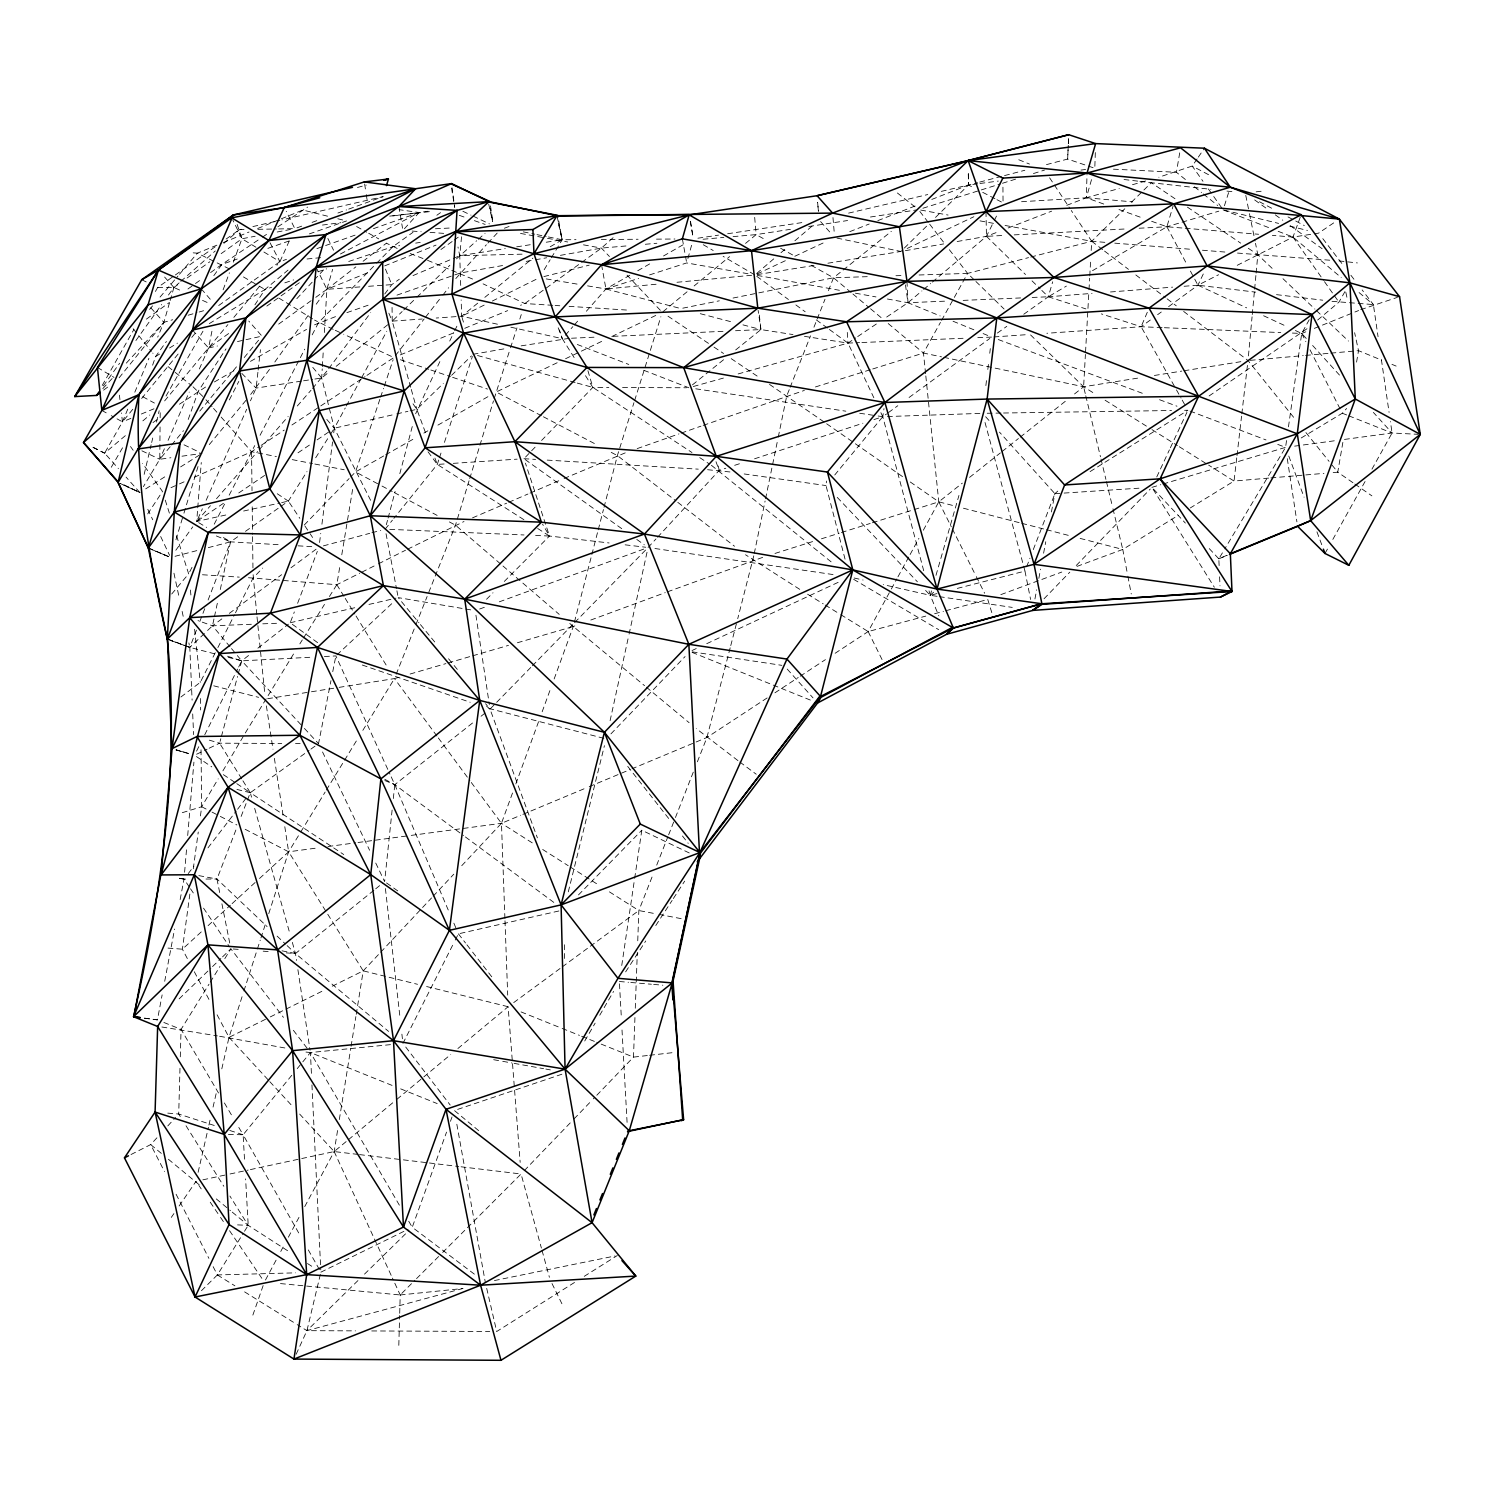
<?xml version="1.0" encoding="UTF-8"?>
<svg xmlns="http://www.w3.org/2000/svg" width="1495" height="1495" viewBox="0 0 1495 1495"><rect width="100%" height="100%" fill="white"/><g stroke="black" fill="none" stroke-linecap="round" stroke-linejoin="round"><path stroke-width="0.75" stroke-dasharray="5 3.75" d="M160.058 426.953L159.778 459.264L143.389 486.679M160.152 417.722L160.208 410.658M179.979 1068.271L178.709 1114.037L181.138 1117.942M180.297 1056.834L181.063 1029.382L209.02 984.177M398.81 1345.35L399.632 1315.581M399.707 1313.283L400.212 1294.969L392.438 1278.094M1066.795 205.32L1086.342 197.77L1087.052 173.028M1095.33 152.565L1094.789 168.262L1067.654 159.068L1042.856 165.571M634.945 1017.553L633.488 1057.114L593.347 1098.844M635.282 1008.247L637.318 952.427M637.748 940.785L638.851 910.548L653.315 873.771M1068.327 143.557L1068.719 134.7M1068.364 143.576L1068.57 139.147M1085.239 393.54L1083.613 386.757L1085.407 354.427M1085.538 352.11L1088.865 292.086M1088.995 289.768L1089.649 278.219M1089.78 275.921L1090.677 259.756M1091.182 250.506L1091.705 241.274L1071.28 210.496M370.629 500.32L334.319 428.205L321.687 377.992L322.229 368.891M322.359 366.63L323.294 350.708M324.359 332.507L326.9 289.301L332.6 269.38M225.764 515.009L196.705 521.456L197.583 510.113M197.751 507.851L201.264 462.516M184.595 872.239L186.539 849.309M187.697 835.537L193.92 762.132M1248.437 355.941L1252.062 316.828M1252.268 314.529L1254.398 291.525M1254.623 289.226L1255.893 275.416M1256.118 273.118L1257.818 254.711L1255.501 243.311M461.544 236.771L459.75 255.701L460.722 285.975M392.12 810.047L384.626 881.601L375.619 862.783M393.334 798.517L394.792 784.669L390.924 776.223M845.049 559.149L826.006 485.576L826.492 481.054M257.906 372.292L256.112 388.102L250.45 400.809M258.149 370.031L260.448 349.699M1236.72 457.881L1234.048 481.054L1190.319 507.926M1237 455.564L1241.56 416.171M1241.822 413.853L1247.465 365.172M985.878 385.598L986.7 378.665M987.821 369.433L988.643 362.5M989.765 353.268L990.307 348.634M319.575 542.498L320.752 533.36M321.93 524.203L332.563 441.922M333.74 432.784L334.319 428.205L345.252 408.004M189.865 894.047L182.39 949.194L187.809 959.435M193.285 868.782L198.256 832.024M200.442 815.934L201.675 806.739L201.021 749.163M1286.541 440.539L1285.569 447.36L1224.779 548.871M1288.466 426.86L1301.715 333.46L1310.442 317.463M621.752 965.471L634.31 880.667M634.665 878.387L641.803 830.248L689.401 853.028M923.723 570.754L882.779 416.694L883.994 408.583M304.737 1206.614L334.17 1151.561L337.851 1128.688M339.328 1119.549L350.727 1048.63M351.082 1046.332L355.866 1016.6M356.24 1014.32L363.229 970.853L379.113 953.885M329.423 596.524L336.824 584.694L340.243 563.989M341.776 554.776L353.212 485.744M1185.404 179.512L1176.415 172.28L1179.817 152.247M1342.865 442.37L1337.763 472.177L1352.938 482.698M1356.563 362.126L1358.525 350.671L1354.62 332.712M144.548 1018.188L157.423 1019.87L162.133 994.904M164.712 981.281L174.579 929.068M180.148 899.56L184.016 879.116L188.407 879.116M1034.932 598.972L1036.67 589.815M1038.838 578.359L1040.576 569.203M1043.603 553.187L1045.771 541.732M1051.415 511.981L1054.891 493.668L1059.768 489.313M310.941 749.088L318.528 743.632L330.974 680.655M332.75 671.666L335.87 655.913L393.166 602.354M199.358 368.966L208.552 347.961L212.234 329.685M753.779 555.841L737.726 618.687M754.246 553.561L765.085 501.031M765.552 498.751L777.792 439.362M778.26 437.082L786.725 395.969L789.285 389.522M213.953 618.986L212.496 625.807L206.011 631.974M214.439 616.725L217.859 600.84M220.288 589.497L230.529 541.844L237.985 536.593M610.091 720.683L628.573 636.384M629.077 634.104L647.073 552.066M198.106 1172.304L208.422 1127.323M208.926 1125.062L210.477 1118.316M213.056 1107.085L216.663 1091.331M221.802 1068.85L229.015 1037.362L243.199 993.185M144.155 474.363L151.126 444.819M151.668 442.539L152.733 437.998M156.489 422.095L159.18 410.733M320.36 1274.413L306.923 1330.662L294.889 1357.049M568.306 891.842L604.428 745.669M574.454 621.976L591.272 556.775M591.852 554.514L597.645 532.033M598.243 529.791L603.457 509.552M604.036 507.31L617.379 455.583L633.955 402.678M730.177 647.821L706.929 737.483L696.726 763.44M730.756 645.597L737.147 620.93M386.327 524.726L387.504 520.297M388.102 518.074L395.128 491.444M399.819 473.672L412.713 424.86M415.647 413.76L440.745 359.678M241.704 778.839L219.615 743.183L220.811 738.736M221.41 736.512L237.555 676.431M238.153 674.208L241.742 660.846L250.711 653.801M687.906 258.56L692.129 243.274M1021.571 201.713L1086.342 197.77L1091.761 178.802M169.514 302.719L163.889 322.322L157.704 337.141M170.15 300.532L173.906 287.47L179.082 282.91M931.516 590.88L930.245 595.328L938.823 615.847M935.982 575.351L958.949 495.443M1023.776 314.249L1048.313 296.776L1052.686 281.77M1092.527 270.67L1166.885 226.754L1173.126 205.936M175.943 539.751L183.268 515.401M183.941 513.196L198.629 464.515M469.056 480.792L455.489 525.175L427.981 594.319M469.748 478.568L479.241 447.491M479.914 445.267L493.481 400.884M494.172 398.66L509.814 349.979M634.646 400.492L660.883 316.734M1224.424 205.749L1229.002 191.323M243.909 990.979L256.692 951.212M257.402 948.989L260.242 940.168M260.952 937.944L265.923 922.49M268.745 913.651L288.628 851.795L299.579 833.874M438.708 460.011L437.287 464.422L393.858 518.373M439.437 457.806L441.586 451.21M444.445 442.389L472.383 356.483M510.524 347.774L516.971 327.872M519.83 319.014L521.269 314.585M379.861 399.333L355.511 471.934L350.708 476.905M380.59 397.147L383.542 388.345M384.29 386.14L393.129 359.734M152.602 365.191L155.592 356.539L166.412 341.495M252.861 1315.095L264.372 1282.056M188.22 419.46L198.349 391.092L226.007 348.914M474.363 1274.151L412.246 1227.264L446.556 1132.107M450.462 1121.306L452.013 1116.971M1237.206 265.325L1292.988 237.07L1301.173 214.663M504.918 918.491L501.46 823.315L512.635 792.686M515.831 783.941L538.985 720.515M542.162 711.769L550.945 687.719M554.14 678.973L573.295 626.48L577.668 624.873M223.11 289.824L229.389 272.819M233.313 262.167L241.928 238.77L236.808 223.372M317.613 642.644L290.217 622.761L294.328 611.941M297.617 603.289L317.332 551.393M196.462 630.142L189.809 647.372L192.107 700.165M199.788 621.528L204.778 608.615M208.104 600L230.529 541.844L281.733 544.871M219.672 892.515L216.981 879.023L236.957 827.221M241.125 816.438L250.282 792.705L309.054 750.453M1026.635 566.811L1029.962 558.196M1033.288 549.599L1054.891 493.668L999.482 432.13M656.716 865.119L667.779 836.994M668.639 834.827L674.6 819.69M675.441 817.522L693.306 772.093M790.126 387.373L810.552 335.796M813.953 327.199L824.997 299.262M828.417 290.665L833.519 277.771L891.338 231.37M396.175 674.264L415.087 626.723M415.946 624.574L427.121 596.486M127.748 409.144L122.459 421.852L104.613 453.153L118.423 468.57M134.812 392.213L148.902 358.314M1147.3 312.268L1141.115 326.732L1175.332 387.859M164.394 448.762L159.778 459.264L140.007 449.92M168.075 440.371L189.23 392.064M223.465 503.31L196.705 521.456L202.367 508.748M206.142 500.283L246.694 409.275M289.245 241.013L279.92 261.662L276.949 265.25M1156.756 476.942L1169.408 449.864M1170.379 447.771L1186.918 412.358M1168.604 306.643L1197.925 285.209L1203.456 273.622M449.715 341.066L453.714 332.787M454.704 330.713L457.694 324.508M932.375 282.069L986.457 236.341L993.297 222.549M994.268 220.569L997.202 214.663M196.555 751.144L199.639 744.996M204.759 734.736L237.63 669.069M238.658 667.013L241.742 660.846L312.904 657.127M180.914 697.006L200.274 682.355L216.831 649.615M217.878 647.578L234.435 614.837M235.481 612.801L253.066 578.023L262.671 568.081M402.94 1043.417L454.218 942.112M455.265 940.056L458.404 933.852L559.373 910.866M229.333 399.931L238.808 381.412M189.715 571.781L192.911 565.577M214.233 524.166L224.904 503.46M229.165 495.181L254.748 445.566M260.055 435.307L304.737 349.195M312.175 334.843L318.566 322.546L375.058 264.858M265.475 1280.019L276.369 1259.631M280.742 1251.483L284.013 1245.354M288.367 1237.206L300.364 1214.781M346.335 405.986L360.538 379.711M361.64 377.693L386.775 331.236M835.144 653.259L868.165 631.563L890.235 591.03M891.338 588.993L896.851 578.864M897.953 576.827L908.997 556.57M910.1 554.533L918.92 538.331M923.331 530.22L938.785 501.834L962.313 483.147M925.592 373.657L923.462 353.044L940.448 322.415M941.588 320.378L967.62 273.398L1028.541 257.626M1325 553.468L1328.345 547.45M1332.83 539.415L1365.253 481.184M1371.961 469.15L1392.069 433.008L1390.406 421.534M102.221 385.43L133.915 329.442M155.424 291.469L157.685 287.47L216.607 245.797M166.02 396.044L202.984 331.18M1317.656 320.042L1338.941 302.139L1345.537 290.572M111.265 467.262L123.244 446.575M584.732 1041.006L595.122 1023.159M599.738 1015.236L613.585 991.428M182.297 812.682L201.675 806.739L218.195 778.839M222.904 770.859L244.133 734.961M245.311 732.961L294.926 651.745M1219.116 565.577L1218.836 558.831L1223.601 550.87M544.161 269.754L550.16 259.756M551.375 257.757L562.176 239.761L557.766 215.373M300.794 831.893L325.125 792.07M326.34 790.07L343.364 762.207M344.579 760.207L357.959 738.324M362.837 730.345L394.456 678.581L398.941 677.291M210.234 982.215L219.952 966.499M224.811 958.65L230.884 948.82L283.433 1017.347M201.433 1290.708L217.373 1274.936L243.274 1233.282M244.507 1231.282L248.207 1225.339L245.61 1178.882M299.86 643.859L302.308 639.916M303.541 637.935L324.49 604.41M280.91 506.375L288.367 501.124L306.998 471.56M315.688 457.769L329.349 436.091M330.601 434.111L334.319 428.205L394.531 414.414M625.639 971.862L645.747 940.972M655.782 925.536L672.115 900.438M673.367 898.514L684.673 881.134M254.916 304.83L264.97 289.488L288.03 270.109M147.687 513.925L162.506 491.463L142.511 463.394M171.29 1217.397L173.906 1213.604M179.12 1205.998L196.051 1181.293L201.208 1188.899M1197.121 158.9L1192.225 166.038L1158.849 177.251M1198.336 157.124L1204.428 148.211M103.342 385.953L119.637 363.229M135.914 340.505L161.684 304.513M168.468 295.038L173.906 287.47L179.568 283.415M269.474 369.471L248.805 396.941M274.818 362.014L308.213 315.408M316.211 304.214L326.9 289.301L355.866 266.858M213.822 275.659L221.933 264.372L260.448 238.49M175.812 550.253L192.78 526.857M312.548 388.494L327.293 370.536M328.694 368.667L370.741 312.642M384.757 293.973L391.765 284.629L399.333 279.229M188.239 873.603L193.883 866.259M207.973 847.871L236.173 811.094M237.593 809.244L247.46 796.386M395.315 355.698L424.132 318.977M425.57 317.127L441.399 296.926M442.856 295.094L448.612 287.731M455.807 278.556L486.38 244.732M385.168 529.174L392.4 520.167M119.114 377.805L163.889 322.322L172.71 319.743M291.768 1075.316L243.124 1134.761L244.563 1160.307M297.243 1068.626L310.418 1052.536L391.372 1044.556M132.793 409.275L122.459 421.852L111.209 415.629M141.633 398.492L179.979 351.774M191.771 337.403L196.2 332.002M834.752 474.98L882.779 416.694L886.535 413.947M164.637 400.903L227.894 324.583M233.837 317.388L260.597 285.04M170.15 446.762L159.778 459.264L170.878 457.732M171.626 444.987L183.474 430.709M199.769 411.088L236.789 366.462M244.208 357.548L260.485 337.926M209.281 444.613L247.329 398.698M171.719 594.001L188.65 573.856L175.588 532.65M149.593 309.39L152.583 305.877M160.04 297.094L177.961 276.014M179.456 274.258L197.377 253.16L221.036 243.479M196.705 521.456L210.421 505.702M216.513 498.713L257.663 451.471M259.196 449.715L288.161 416.488M297.299 405.986L311.016 390.251M565.297 335.216L572.828 326.658M574.323 324.938L578.845 319.799M586.376 311.24L605.942 288.965L629.769 275.304M404.379 228.772L419.142 212.533L428.018 211.244M1301.211 437.96L1342.304 413.237L1346.64 408.49M156.919 1137.807L150.677 1144.591L128.495 1155.803M167.814 1125.922L175.588 1117.438M102.819 388.625L112.218 378.422M126.309 363.117L163.889 322.322L148.08 304.793M648.064 547.506L655.969 538.947M657.557 537.228L719.188 470.402L725.822 468.234M487.931 243.068L497.181 233.089M296.814 298.682L312.661 281.658M314.23 279.957L323.742 269.735M380.702 952.203L431.55 897.934M433.139 896.234L453.789 874.183M461.749 865.698L501.46 823.315L520.727 815.261M610.932 733.877L685.084 656.548M524.278 1170.641L572.473 1120.559M574.061 1118.877L591.74 1100.526M304.289 524.988L349.101 478.568M621.733 528.669L523.96 458.703L535.173 447.098M541.582 440.464L592.842 387.392L608.839 387.467M1044.033 598.766L1069.803 572.155M1076.232 565.521L1150.29 489.014M530.762 667.461L490.024 709.116L537.378 837.835M532.388 665.798L573.108 624.144M574.753 622.481L646.438 549.17M376.665 263.213L392.811 246.731L412.994 232.304M578.472 894.926L641.803 830.248M486.548 599.271L492.995 592.786M504.301 581.443L549.487 536.032L609.1 542.965M280.499 1283.588L400.212 1294.969L414.919 1280.243M416.544 1278.617L441.044 1254.099M442.669 1252.455L521.064 1173.986L541.396 1248.082M827.912 263.213L900.887 251.459L928.9 223.914M935.496 217.429L968.48 185.025L977.487 182.67M1030.784 257.047L1091.705 241.274L1124.819 208.758M1131.435 202.255L1151.318 182.726L1210.913 189.323M357.94 1280.58L306.923 1330.662L297.206 1324.607M364.518 1274.114L408.957 1230.497M410.135 410.845L416.825 409.312L443.305 383.411M451.583 375.32L471.448 355.903M410.676 387.261L392.232 321.126L402.118 311.558M403.762 309.951L415.292 298.794M416.937 297.187L449.864 265.288M456.461 258.897L476.643 240.751M179.12 998.884L210.851 968.199M212.533 966.574L220.868 958.501M222.549 956.893L230.884 948.82M204.404 633.506L189.809 647.372L169.309 639.972M201.246 931.908L182.39 949.194L166.094 947.942M208.104 925.629L230.361 905.204M232.08 903.634L257.775 880.069M259.495 878.499L288.628 851.795L318.697 847.777M933.646 592.207L930.245 595.328L883.246 584.62M613.081 237.705L601.438 248.095L524.838 303.541L520.559 305.298M478.325 239.256L485.09 233.276M180.802 281.378L215.28 250.954M223.895 243.349L239.406 229.669L243.909 228.642M756.657 273.473L774.036 258.616M780.988 252.674L786.202 248.226M794.873 240.788L813.99 224.456M93.064 447.435L104.613 453.153L127.224 434.073M142.866 420.861L149.818 414.993M886.684 317.052L907.951 302.719L921.91 290.927M923.648 289.451L930.619 283.545M1209.1 395.951L1308.798 327.498M250.394 1169.595L334.17 1151.561L346.728 1141.115M348.522 1139.62L395.147 1100.787M396.941 1099.292L450.742 1054.498M457.9 1048.518L508.113 1006.714L514.411 1088.024M687.065 291.787L662.266 312.324L627.059 275.136M694.147 285.937L729.597 256.598M745.538 243.405L756.171 234.603L790.444 229.333M477.709 303.167L461.675 316.23L436.222 318.024M484.828 297.356L532.893 258.13M314.903 379.039L321.687 377.992L328.919 372.162M336.151 366.331L390.419 322.584M692.447 384.869L724.888 358.669M735.689 349.942L760.918 329.573L793.004 334.562M286.236 952.876L295.468 953.548L373.937 890.235M375.712 888.796L382.851 883.04M969.564 477.391L1000.323 452.929M1002.136 451.49L1018.431 438.54M1020.244 437.101L1067.318 399.707M1074.55 393.951L1083.613 386.757L1140.685 377.656M384.85 780.539L394.792 784.669L473.859 721.954M481.035 716.254L486.436 711.975M257.906 648.157L288.423 624.163M363.098 261.251L386.626 243.031M103.603 390.139L108.873 386.177M221.839 618.893L212.496 625.807L198.013 620.631M229.314 613.361L281.621 574.697M290.964 567.782L318.977 547.077M513.719 1002.584L560.401 968.255M562.269 966.873L588.432 947.643M590.282 946.26L638.851 910.548L656.81 913.987M888.422 412.583L897.804 405.724M909.072 397.483L989.821 338.468M1150.29 320.042L1141.115 326.732L1046.874 333.273M1157.616 314.679L1161.279 312.007M146.398 319.126L169.066 302.7M187.94 289.002L193.602 284.91M195.49 283.527L201.171 279.434M210.608 272.576L221.933 264.372L237.238 259.027M278.668 324.097L313.913 298.664M315.781 297.337L326.9 289.301L369.714 271.959M192.5 330.077L208.552 347.961L229.24 333.105M266.839 306.083L300.682 281.77M187.137 277.995L209.805 261.774M221.148 253.645L241.928 238.77L255.159 236.247M218.7 305.522L279.92 261.662L286.461 259.364M436.839 215.261L440.52 212.645M440.932 249.516L452.275 241.424M454.181 240.078L459.843 236.023M997.371 333.067L1006.789 326.34M226.1 239.069L239.406 229.669L244.021 229.576M245.46 531.342L279.042 507.683M152.976 422.562L158.638 418.637M179.437 404.211L206.366 386.514M238.751 492.958L267.418 473.523M298.01 452.817L309.484 445.043M317.127 439.866L330.507 430.803M1333.671 222.904L1318.571 233.145L1292.988 237.07L1272.357 235.388M738.156 373.937L848.001 343.102L855.738 337.889M857.681 336.581L877.004 323.555M262.373 237.182L268.147 233.313M277.79 226.848L307.634 207.076M194.313 477.26L251.552 451.714L259.252 446.631M261.176 445.36L284.256 430.074M291.936 424.991L318.865 407.182M320.79 405.892L365.023 376.628M366.948 375.357L393.876 357.548L343.663 334.207M767.159 697.922L706.929 737.483L632.03 768.766M774.915 692.82L798.237 677.497M800.18 676.226L825.427 659.631M145.688 488.884L167.029 475.429M180.615 466.888L200.031 454.667M574.51 1282.467L496.714 1331.503L486.361 1286.877M584.246 1276.338L617.323 1255.501M1090.098 471.598L1187.89 410.265L1183.218 410.34M159.554 354.091L155.592 356.539L152.789 353.063M169.514 347.999L177.456 343.121M209.281 323.63L264.97 289.488L271.585 287.283M1077.035 566.381L1122.764 549.431L1178.396 515.252M1032.204 297.449L1048.313 296.776L1066.402 286.087M550.216 246.768L562.176 239.761L575.986 239.667M637.73 270.763L649.634 263.924M663.537 255.963L685.383 243.461M214.383 381.954L236.416 369.377M250.45 361.379L306.55 329.405M314.548 324.826L335.983 316.454M383.654 455.956L355.511 471.934L379.992 484.978M385.654 454.816L415.797 437.68M423.851 433.101L427.869 430.822M437.923 425.122L490.173 395.427M340.449 253.982L419.142 212.533L399.09 209.655M1184.115 286.274L1197.925 285.209L1218.593 274.744M248.469 577.724L336.824 584.694L359.716 573.22M361.809 572.174L376.385 564.848M378.459 563.821L405.519 550.235M407.612 549.188L464.011 521.512M484.174 305.092L461.675 316.23L464.216 324.695M492.341 301.037L539.359 277.734M217.093 1014.806L229.015 1037.362L268.24 1017.927M270.315 1016.899L323.985 990.288M332.245 986.195L363.229 970.853L417.553 984.308M320.883 1272.17L408.079 1229.301M196.593 754.246L207.057 749.219M209.15 748.21L219.615 743.183L281.733 743.463M557.168 362.743L496.209 392.008L541.377 415.703M565.577 358.725L603.401 340.561M611.81 336.524L655.95 315.352M907.129 248.488L973.862 216.738M757.031 273.977L786.407 260.205M794.798 256.28L826.268 241.517M692.035 650.531L696.24 648.568M706.743 643.672L839.162 581.873M170.991 487.669L177.344 484.828M179.475 483.894L185.828 481.054M1209.268 548.609L1218.836 558.831L1228.423 554.608M472.532 517.849L506.618 503.198M508.748 502.283L527.922 494.041M530.052 493.126L561.989 479.39M564.12 478.475L626.162 452.48M413.012 275.585L459.75 255.701L505.273 248.618M522.876 814.364L587.068 787.547M589.217 786.65L629.881 769.663M130.869 418.376L122.459 421.852L121.45 412.956M141.352 414.022L153.948 408.808M400.324 354.894L453.994 332.75M464.721 328.321L507.665 310.624M1218.836 558.831L1227.339 555.318M223.185 242.601L249.011 232.024M257.626 228.511L279.154 219.709M281.303 218.812L302.812 210.01L329.068 216.569M384.682 265.886L436.054 245.087M1292.39 333.067L1301.715 333.46L1305.92 331.759M1314.348 328.377L1358.619 310.53M1360.73 309.671L1397.376 297.374M849.777 231.65L869.193 224.026M877.827 220.625L916.678 205.376M931.777 199.433L968.48 185.025L977.655 183.792M957.174 241.517L986.457 236.341L999.482 231.314M1008.172 227.969L1051.602 211.187M504.376 228.23L510.542 225.951M1000.828 594.636L1061.786 572.043M590.805 620.033L665.256 592.637M667.443 591.833L763.908 556.925M479.633 609.026L486.193 606.634M499.311 601.831L645.877 548.31M297 227.857L303.448 225.502M312.081 222.381L318.547 220.045M337.926 213.019L346.56 209.898M348.709 209.113L383.187 196.63L282.088 219.858M316.903 248.618L323.425 246.301M325.611 245.535L356.053 234.79M373.451 228.66L419.142 212.533L391.522 216.102M637.169 448.612L678.954 433.905M681.159 433.12L700.949 426.168M703.155 425.384L804.366 390.419M346.877 312.642L370.835 304.27M396.979 295.132L460.142 273.043L505.721 264.989M267.848 248.376L289.712 240.751M309.39 233.893L346.56 220.942M561.877 1074.232L454.368 1110.486L481.222 1132.78M284.816 282.854L293.618 279.901M317.874 271.791L326.695 268.838M348.727 261.475L392.811 246.731L399.67 245.647M734.662 465.319L741.296 463.151M754.564 458.797L862.895 423.234M873.94 419.59L882.779 416.694L879.808 410.396M587.572 285.863L605.942 288.965L638.683 278.406M649.596 274.893L686.691 262.933L750.378 274.164M774.971 553.449L812.607 541.582M821.465 538.798L839.162 533.229M841.386 532.519L870.165 523.456M872.37 522.764L938.785 501.834L954.483 505.908M922.863 208.253L1000.267 183.96M1002.472 183.268L1015.74 179.101M1033.437 173.551L1044.5 170.094M815.41 386.962L870.538 369.657M872.744 368.966L923.462 353.044L941.514 356.856M1139.134 228.23L1166.885 226.754L1179.873 222.867M1182.04 222.213L1218.799 211.169M1151.897 487.351L1160.811 484.698M1163.035 484.025L1285.569 447.36L1276.879 444.071M188.164 315.221L196.985 312.642M199.19 312.007L203.6 310.717M410.116 674.021L445.884 663.612M448.108 662.958L470.458 656.436M472.7 655.8L508.468 645.373M517.401 642.757L573.295 626.48L644.569 685.682M1103.758 204.049L1086.342 197.77L1119.288 188.445M1132.481 184.707L1145.656 180.988M693.325 386.514L724.72 377.712M357.454 187.492L366.312 185.062M323.387 545.881L369.714 533.341M371.919 532.743L380.758 530.37M463.039 1288.447L306.923 1330.662L355.53 1330.868M840.807 614.669L868.165 631.563L925.76 616.108M934.618 613.735L943.476 611.362M945.681 610.764L985.541 600.074M979.748 182.072L1002.285 176.167M1004.547 175.588L1024.822 170.28M175.027 556.308L197.228 550.515M208.328 547.619L230.529 541.844L220.587 535.845M937.01 593.59L930.245 595.328L923.835 588.563M957.305 588.395L1024.972 571.109L984.981 422.337M543.881 276.594L589.179 265.176M848.599 213.112L927.76 194.556M941.327 191.379L968.48 185.025L974.572 188.164M290.217 622.761L357.716 607.045M368.966 604.428L395.969 598.149M252.898 226.567L279.845 220.382M396.754 413.909L407.911 411.349M208.552 347.961L217.466 345.999M237.481 341.551L261.98 336.132L248.768 321.051M243.648 511.028L279.434 503.105M281.658 502.6L288.367 501.124L299.841 518.354M202.853 1179.835L227.763 1174.472M230.024 1173.986L248.133 1170.08M494.434 1280.561L615.043 1255.968M682.804 308.176L719.338 300.813M733.055 298.047L833.519 277.771L870.501 276.556M277.192 232.005L290.422 229.482M526.221 261.382L533.061 260.167M535.341 259.775L546.74 257.757M560.419 255.346L601.438 248.095L626.853 245.89M905.391 250.674L943.663 243.909M473.093 354.278L507.403 348.279M521.12 345.868L569.203 338.337M757.199 274.594L814.214 265.419M1154.383 375.469L1181.779 371.096M1184.077 370.741L1241.149 361.64M415.685 243.124L420.244 242.396M267.661 698.707L309.147 692.11M311.465 691.755L336.824 687.737M339.122 687.364L394.456 678.581L436.988 736.101M516.653 246.843L530.314 244.713M546.236 242.227L562.176 239.761L556.962 215.691M301.336 381.132L256.112 388.102L239.499 371.003M303.597 380.795L312.642 379.394M808.739 226.511L847.59 220.531M870.445 217.018L916.155 209.991M697.903 238.21L718.516 235.126M727.654 233.743L805.469 222.064M181.979 456.199L201.974 453.433M1294.633 446.145L1335.427 440.651M1344.491 439.418L1392.069 433.008L1418.082 434.316M327.947 846.525L355.717 842.806M358.034 842.507L408.92 835.686M411.237 835.387L501.46 823.315L532.874 843.255M979.954 183.493L998.324 181.063M1080.997 170.094L1085.594 169.477M322.453 225.054L340.879 222.662M1256.155 191.846L1262.658 191.08M647.316 1055.545L633.488 1057.114L596.748 1042.333M649.615 1055.283L674.955 1052.387M389.69 216.121L432.84 211.3M400.212 1294.969L462.441 1288.559M307.036 258.99L320.603 257.663M601.551 264.727L605.942 288.965L658.66 284.013M676.992 282.275L754.919 274.968L723.131 256.355M1250.306 360.332L1303.266 355.604M1305.565 355.399L1328.588 353.343M1330.886 353.138L1358.525 350.671L1381.511 360.089M645.317 244.264L656.866 243.255M703.061 239.237L723.842 237.425M733.073 236.621L756.171 234.603L766.337 240.284M1268.62 478.101L1234.048 481.054L1208.651 465.132M1270.918 477.895L1323.935 473.373M1333.166 472.569L1337.763 472.177L1330.531 463.188M1041.809 290.404L1048.313 296.776L1092.041 293.394M1110.467 291.974L1172.603 287.152M359.884 286.928L326.9 289.301L316.155 267.381M368.592 286.292L391.765 284.629L385.168 268.334M388.849 313.165L392.232 321.126L422.319 319.014M994.007 336.936L1028.485 334.544M444.127 463.973L437.287 464.422L426.449 449.659M453.247 463.357L517.12 459.152M1054.891 493.668L1061.824 493.219M1064.122 493.07L1140.349 488.099M985.971 211.617L986.457 236.341L1004.958 235.369M1014.208 234.883L1127.566 228.847M324.396 656.529L335.87 655.913L389.952 774.111M435.437 228.754L451.696 227.931M571.52 338.225L596.935 337.066M613.099 336.338L723.972 331.273M735.521 330.731L760.918 329.573L758.918 311.371M887.395 299L907.951 302.719L947.064 301.074M963.172 300.383L1020.693 297.935M804.46 336.338L848.001 343.102L859.588 342.617M861.905 342.523L966.2 338.15M977.786 337.664L991.708 337.085M251.366 624.275L212.496 625.807L230.043 646.83M262.784 623.826L278.799 623.209M887.432 416.544L980.234 413.405M895.953 275.734L902.887 275.51M919.07 274.987L967.62 273.398L974.254 279.883M213.131 1266.657L217.373 1274.936L295.58 1272.843M522.073 254.169L459.75 255.701L457.975 246.993M257.887 229.314L276.369 228.978M278.668 228.941L294.833 228.623L286.236 211.318M987.223 413.255L1001.22 413.05M1003.556 413.012L1171.557 410.508M601.289 239.499L638.103 239.256M656.511 239.144L674.918 239.013M205.992 879.041L216.981 879.023L267.082 926.582M157.685 287.47L173.906 287.47L182.091 291.17M622.555 387.523L686.56 387.766M295.524 743.52L300.14 743.538M371.732 1330.942L489.762 1331.466M228.417 1134.462L243.124 1134.761L300.308 1235.786M1162.063 327.611L1141.115 326.732L1101.348 313.894M1164.399 327.704L1280.766 332.581M389.784 529.361L524.035 534.967M535.602 535.453L549.487 536.032L525.418 463.132M237.555 1224.891L248.207 1225.339L290.292 1252.455M1113.439 169.178L1176.415 172.28M523.96 458.703L535.584 459.395M547.207 460.105L698.277 469.15M707.565 469.71L730.55 472.028M298.028 545.824L312.007 546.665M552.795 305.316L524.838 303.541L483.091 283.863M555.131 305.466L559.784 305.765M569.09 306.363L629.657 310.231M202.46 574.753L239.275 577.126M1332.008 301.317L1373.382 304.588L1378.054 336.693M412.134 231.071L421.142 231.725M430.055 232.379L443.697 233.369M233.201 948.989L240.116 949.493M263.176 951.175L270.09 951.698M1329.728 260.205L1237.056 253.029M193.173 252.842L197.377 253.16L231.725 270.072M1151.655 221.279L1166.885 226.754L1182.937 228.081M1185.236 228.268L1258.603 234.266M1005.07 225.465L1091.705 241.274L1105.553 242.396M1114.765 243.143L1193.216 249.478M1202.447 250.226L1227.825 252.281M167.776 1113.121L178.709 1114.037L214.252 1125.473M619.36 981.505L628.517 982.29M630.797 982.477L651.39 984.233M653.67 984.42L662.827 985.205M1086.342 197.77L1132.705 201.881M305.97 1052.069L310.418 1052.536L392.064 1085.407M1226.946 191.098L1233.823 191.865M1338.997 260.915L1357.367 262.933M625.134 544.834L645.765 547.245M1124.034 179.512L1137.676 181.119M1139.956 181.381L1151.318 182.726L1176.042 199.433M1194.729 279.154L1197.925 285.209L1255.725 292.142M1276.524 294.646L1322.757 300.196M299.654 1114.074L334.17 1151.561L357.249 1154.327M359.566 1154.607L401.09 1159.597M403.388 1159.858L458.778 1166.511M461.077 1166.791L521.064 1173.986M161.909 1027.009L217.373 1035.886M144.398 1018.17L157.423 1019.87M744.192 473.952L826.006 485.576M654.941 548.515L833.631 574.641M937.085 596.318L930.245 595.328L929.049 590.861M939.365 596.654L1012.264 607.4M695.773 388.812L845.852 411.181M859.7 413.255L875.864 415.666M878.163 416.002L882.779 416.694M692.222 651.857L781.866 665.35M546.254 278.911L578.397 284.312M470.719 609.867L398.212 597.626L411.536 613.81M219.634 1036.278L285.452 1048.07M493.686 1059.712L500.489 1060.927M502.75 1061.338L511.832 1062.964M514.093 1063.375L543.582 1068.663M545.862 1069.074L550.384 1069.897M757.217 275.379L839.424 290.292M855.42 293.188L875.977 296.926M520.503 233.426L545.245 237.911M547.488 238.322L567.726 241.984M583.461 244.844L601.438 248.095L609.455 256.542M920.714 210.048L948.073 215.056M979.991 220.868L993.67 223.372M179.792 878.35L184.016 879.116L189.23 886.871M198.835 875.621L216.981 879.023M659.071 914.417L681.533 918.715M221.148 417.068L251.552 451.714L276.407 456.554M292.235 459.619L312.567 463.581M314.828 464.029L344.205 469.748M523.269 231.856L534.724 234.173M537.004 234.64L546.161 236.509M548.441 236.957L562.176 239.761L557.672 220.27M282.05 950.82L295.468 953.548L388.607 1031.419M836.938 238.079L900.887 251.459M943.775 357.324L1083.613 386.757L1095.33 394.101M497.443 324.209L461.675 316.23L461.151 299.934M510.86 327.199L562.288 338.655L575.724 360.108M854.15 578.004L863.101 580.041M1213.734 196.536L1223.134 209.879L1278.617 223.409M1289.718 226.119L1307.471 230.436M236.939 789.435L250.282 792.705L343.738 854.542M426.617 986.532L508.113 1006.714M337.814 218.756L344.373 220.4M603.868 738.343L485.613 707.602M213.729 685.813L258.616 697.343M963.453 508.225L1019.553 522.745M1021.795 523.325L1044.239 529.118M1046.481 529.697L1071.149 536.088M1080.138 538.406L1122.764 549.431L1127.436 573.93M214.645 653.82L189.809 647.372L167.309 639.15M228.193 657.333L241.742 660.846L302.868 726.738M605.942 288.965L680.057 308.381M700.277 313.688L733.97 322.509M742.959 324.863L760.918 329.573L758.115 310.325M477.54 355.511L575.108 382.496M577.313 383.112L592.842 387.392L691.979 452.536M175.943 749.967L188.314 753.499M209.319 740.156L219.615 743.183M229.8 1130.482L243.124 1134.761L237.275 1124.819M1048.313 296.776L1085.875 308.904M227.52 656.23L241.742 660.846L237.35 655.595M400.398 359.734L428.71 369.265M430.878 370.012L450.481 376.609M452.649 377.338L487.501 389.074M362.295 665.032L470.196 702.276M459.283 215.336L465.749 217.616M474.382 220.643L485.165 224.437M1118.989 209.524L1142.946 218.139M998.249 339.533L1144.292 394.007M1159.541 399.707L1176.995 406.21M167.515 639L189.809 647.372L188.856 642.887M1190.057 411.088L1266.022 439.941M577.294 344.485L628.778 364.462M643.803 370.293L688.84 387.766M1223.134 209.879L1269.704 228.006M1278.169 231.314L1292.988 237.07L1341.221 277.584M397.147 248.432L386.775 243.367M410.191 253.515L425.384 259.457M427.551 260.317L474.737 279.939M1342.304 413.237L1346.64 414.956M1348.808 415.816L1392.069 433.008L1373.382 412.414M521.082 1011.928L559.99 1027.57M562.157 1028.429L579.443 1035.381M581.611 1036.259L594.58 1041.473M1018.768 159.741L1029.476 164.058M692.092 652.381L811.094 700.37M400.66 1088.865L437.175 1103.572M163.871 1022.468L181.063 1029.382L218.532 1093.013M1391.957 364.369L1396.143 366.088M905.484 284.891L907.951 302.719L940.168 315.95M953.044 321.238L974.516 330.04M983.112 333.572L989.559 336.207M216.345 535.939L230.529 541.844M168.561 556.607L148.304 548.067L168.58 556.607L150.416 548.796M202.535 300.383L208.665 303.149M1197.925 285.209L1246.643 307.858M1263.593 315.744L1286.877 326.564M1295.361 330.507L1301.715 333.46L1306.387 338.617M333.198 329.349L314.585 320.098M335.291 330.32L341.57 333.235M462.871 211.262L471.037 215.149M473.093 216.102L489.444 223.876M184.016 444.819L199.975 452.48M141.707 279.733L147.687 282.63M124.16 484.922L139.876 492.546L126.085 477.129M93.139 447.285L104.613 453.153M982.72 192.35L994.922 198.648M996.959 199.695L1003.052 202.834L1002.921 184.857M201.675 806.739L209.973 811.037M212.028 812.103L218.251 815.336M220.307 816.401L236.883 824.978M245.161 829.276L288.628 851.795L326.527 912.305M543.433 416.787L596.841 444.8M611.212 452.35L617.379 455.583L675.946 500.918M1208.539 174.691L1192.225 166.038L1202.97 181.287M1259.481 201.75L1273.74 209.337M1287.999 216.906L1304.313 225.577M382.029 486.062L392.232 491.5M394.288 492.584L437.138 515.401M449.378 521.923L455.489 525.175L501.217 564.493M384.757 779.269L394.792 784.669L463.525 835.555M142.773 396.754L154.415 403.052M101.828 410.434L109.341 414.582M356.614 226.549L366.667 232.155M368.686 233.276L378.74 238.882M780.596 248.226L794.835 256.187M811.131 265.269L833.519 277.771L851.141 292.534M243.461 276.93L257.14 284.928M259.102 286.068L264.97 289.488M703.267 244.713L713.208 250.525M853.626 579.312L938.654 629.638M97.437 367.452L113.994 377.375M255.925 247.198L241.928 238.77L232.772 219.933M263.924 252.02L279.92 261.662L268.876 240.527M198.685 522.652L206.646 527.436M799.75 589.348L745.519 554.757M807.58 594.188L823.203 603.831M825.165 605.026L838.844 613.473M278.874 298.066L312.604 318.865M217.373 1274.936L234.902 1285.831M244.619 1291.886L295.244 1323.393M1105.104 400.23L1150.029 428.392M1151.991 429.626L1177.387 445.547M1179.331 446.762L1206.689 463.917M542.685 849.478L568.193 865.68M570.156 866.932L599.588 885.619M609.418 891.861L638.851 910.548M523.904 519.699L437.287 464.422L434.914 458.068M537.677 528.482L549.487 536.032L542.554 524.166M307.503 1263.537L313.24 1267.237M699.753 457.638L709.471 464.029M711.414 465.3L831.799 562.382M277.248 493.742L288.367 501.124M668.003 316.192L712.05 345.775M713.975 347.064L723.543 353.493M731.204 358.65L759.927 377.955M769.495 384.383L824.735 422.431M196.424 756.545L211.804 766.879M223.353 774.634L234.883 782.371M236.808 783.66L250.282 792.705L251.534 797.171M1187.441 207.151L1240.7 243.143M1248.306 248.282L1257.818 254.711L1274.6 270.707M1354.825 484.025L1371.887 495.854M826.642 423.758L902.662 476.699M910.268 481.988L938.785 501.834L951.287 526.763M386.532 882.947L397.876 890.983M636.777 539.433L644.308 544.815M1254.66 199.919L1267.779 209.393M1275.272 214.831L1282.785 220.251M1290.278 225.67L1322.141 248.712M756.788 276.332L788.426 299.486M795.882 304.943L805.188 311.764M816.363 319.93L827.52 328.115M829.389 329.479L848.001 343.102L873.846 397.763M465.393 836.938L554.57 902.961M737.969 760.619L696.24 728.607M739.801 761.983L756.227 774.223M1091.705 241.274L1102.731 249.702M1104.581 251.104L1128.482 269.343M1135.826 274.949L1165.259 297.412M1167.09 298.813L1176.285 305.821M1183.648 311.427L1248.007 360.538L1295.773 419.964M677.777 502.339L734.531 546.254M897.392 192.986L914.921 206.852M1194.393 186.744L1201.569 192.519M1203.363 193.976L1217.734 205.544M168.057 366.611L173.401 370.928M175.195 372.367L191.229 385.336M193.004 386.775L204.441 398.025M161.329 1153.392L150.677 1144.591L164.45 1171.482M168.412 1159.279L200.33 1185.703M216.289 1198.915L230.473 1210.651M232.248 1212.127L248.207 1225.339L229.912 1196.056M646.345 687.158L689.12 722.683M852.916 294.01L868.782 307.297M870.557 308.774L881.134 317.631M888.198 323.537L923.462 353.044M1359.086 292.572L1373.382 304.588L1362.132 289.918M486.604 706.219L490.024 709.116L485.576 703.715M502.974 566.007L559.223 614.389M569.782 623.452L573.295 626.48M277.098 936.113L285.452 944.036M287.115 945.625L295.468 953.548L296.515 960.463M1282.99 278.705L1314.89 309.091M1316.553 310.68L1348.453 341.066M986.457 236.341L1025.514 274.519M1032.036 280.873L1040.165 288.815M975.917 281.49L1004.079 309.017M1030.578 334.936L1083.613 386.757M837.237 497.387L917.407 581.817M1153.486 489.052L1185.367 523.082M304.419 728.42L318.528 743.632M229.015 1037.362L268.259 1079.969M269.829 1081.689L293.375 1107.253M1312.61 345.476L1340.66 376.366M985.635 416.731L990.251 421.87M787.211 669.087L813.018 697.885M164.618 277.061L173.906 287.47M820.606 221.596L831.855 234.397M205.955 399.744L212.028 406.677M213.561 408.415L219.634 415.33M201.246 288.834L212.589 301.934M326.807 419.441L334.319 428.205M312.773 367.359L321.687 377.992M231.501 648.587L235.892 653.838M413.012 615.604L418.936 622.798M420.431 624.592L435.232 642.588M448.556 658.772L458.928 671.348M1305.92 432.56L1329.074 461.376M133.167 328.713L137.372 333.927M138.773 335.665L151.387 351.325M627.713 766.393L670.937 821.353M682.467 836.004L688.223 843.329M458.404 933.852L465.506 942.99M466.926 944.803L471.187 950.297M472.607 952.128L492.472 977.711M919.836 211.449L928.283 222.381M929.684 224.213L943.737 242.433M949.362 249.721L967.62 273.398M1322.795 238.639L1343.874 266.11M1350.901 275.267L1355.105 280.761M405.724 1047.042L450.201 1105.048M293.375 1030.298L308.998 1050.686M438.353 737.969L469.916 780.633M471.28 782.483L501.46 823.315M130.495 446.538L133.167 450.275M1292.988 237.07L1323.505 280.294M1324.495 281.695L1338.941 302.139M1208.352 188.912L1212.389 194.63M413.012 403.8L416.825 409.312L426.262 434.746M210.234 1202.204L219.26 1215.51M220.55 1217.416L224.418 1223.116M229.576 1230.721L263.101 1280.168M190.519 888.796L194.425 894.608M203.544 908.156L229.595 946.877M304.943 526.016L308.774 531.753M310.063 533.659L312.604 537.49M1049.602 177.793L1070.009 208.571M1153.131 489.313L1214.351 587.255M585.498 375.693L592.842 387.392L586.974 367.434M327.76 914.249L363.229 970.853M186.015 1125.754L223.82 1186.282M242.919 780.82L250.282 792.705M336.824 584.694L344.018 596.43M345.233 598.392L354.838 614.034M356.034 615.996L387.261 666.845M224.399 1102.955L232.585 1116.858M399.371 1205.176L310.418 1052.536L311.521 1075.652M408.733 1221.247L412.246 1227.264M308.306 1249.932L319.743 1270.152M1176.472 389.896L1181.05 398.044M1182.19 400.081L1185.61 406.192M1166.885 226.754L1186.152 263.027M1190.431 271.1L1193.645 277.136M194.313 971.75L209.506 1000.454M176.092 1194.243L208.908 1258.379M1301.715 333.46L1305.864 341.645M1310.031 349.83L1340.23 409.144M952.334 528.856L975.263 574.547M976.291 576.621L984.626 593.253M868.165 631.563L882.91 661.295M552.01 1283.551L562.867 1305.696M327.853 238.471L333.553 250.226M322.546 751.985L369.601 850.244M147.799 509.29L152.752 519.774M160.675 536.518L169.608 555.374M334.17 1151.561L391.466 1275.982M394.792 784.669L448.407 910.399M453.863 923.181L456.592 929.591M558.196 327.779L562.288 338.655L559.429 329.947M1288.783 456.031L1304.07 497.181M1316.946 531.828L1321.786 544.815M715.993 461.712L719.188 470.402L717.955 464.384M165.254 500.134L169.383 513.14M987.765 599.476L992.437 614.725M254.673 808.346L289.824 933.441M292.329 942.373L295.468 953.548M411.293 389.466L416.825 409.312M542.012 1250.343L549.413 1277.291M1085.781 395.801L1100.469 456.797M1101.011 459.058L1105.908 479.39M1106.449 481.652L1112.429 506.506M1112.971 508.767L1122.764 549.431M488.697 204.086L492.565 221.466L489.818 206.011M1345.836 292.329L1347.294 299.056M173.962 573.202L179.25 597.925M182.128 611.418L183.567 618.145M1245.765 195.415L1248.998 211.374M1249.465 213.654L1255.034 241.031M1024.972 571.109L1030.597 599.495M221.914 903.784L229.987 944.317M1127.865 576.154L1131.266 593.963M386.028 533.734L396.474 588.507M396.904 590.787L397.782 595.346M682.374 238.845L685.121 254.169M685.514 256.355L686.691 262.933M456.835 1124.24L485.333 1282.411M690.298 221.428L692.951 236.715M398.885 206.553L402.529 228.23M451.527 188.052L454.686 207.375L452.163 187.922M690.503 221.223L692.989 236.696M364.649 184.016L365.939 192.481M366.275 194.593L367.247 200.947M1287.288 458.647L1296.912 521.83M490.491 205.861L492.845 221.372M266.39 705.902L272.987 749.219M274.389 758.339L283.415 817.597M284.798 826.716L288.628 851.795M475.933 615.211L489.332 704.537M297.897 969.657L310.063 1050.237M1381.399 359.622L1389.079 412.358M385.411 888.535L400.062 1017.983M401.893 1034.166L402.417 1038.782M119.432 395.166L119.936 399.613M190.388 590.02L191.117 596.935M194.593 629.264L200.274 682.355M925.816 375.936L938.785 501.834M256.785 614.557L253.01 573.426M257.009 616.856L264.652 692.222M754.676 217.392L756.171 234.603M832.977 217.56L834.285 233.145M514.598 1090.341L520.167 1162.362M847.291 332.432L848.001 343.102M619.491 983.822L621.397 1018.45M622.013 1029.999L627.078 1122.353M311.95 1084.903L320.771 1269.853M906.979 281.34L907.951 302.719M1219.602 576.808L1219.995 585.816M192.706 713.937L193.602 734.606M504.992 920.808L507.702 995.109M968.311 173.906L968.48 185.025L968.368 173.943M564.381 944.747L564.624 961.042M968.33 173.906L968.48 185.025M392.064 307.447L392.232 321.126M251.552 451.714L252.02 490.752M252.207 506.824L252.543 534.388M252.58 536.686L252.991 571.127M200.461 698.483L200.592 709.994M1068.234 145.781L1067.654 159.068L1068.252 145.781M184.016 879.116L179.419 878.294L184.016 879.116M188.37 753.443L176.111 749.836L188.389 753.443M139.876 492.546L120.011 483.371L139.876 492.546M818.4 211.15L817.615 202.292L818.419 211.15"/><path stroke-width="1.5" d="M697.231 861.83L817.578 702.986L820.531 696.502L786.968 659.071L688.859 644.308L464.702 599.159L383.411 585.61L270.445 613.174L219.391 653.577L161.105 874.93L194.294 874.762L277.584 949.904L393.503 1040.688L446.015 1109.29L592.076 1222.686L635.805 1276.076L500.974 1360.3L293.954 1359.086L306.699 1274.618L224.231 1134.387L157.648 1026.486L133.56 1016.731C161.479 893.038 179.848 766.094 167.309 639.15C148.995 559.093 134.718 477.092 138.904 394.661L201.246 288.834L233.351 214.962L352.502 187.342M1229.469 554.439L1297.604 526.333L1325 553.468L1348.826 565.316L1420.25 434.41L1399.563 296.72L1339.333 219.074L1173.743 203.862L985.971 211.617L899.411 226.791L832.603 213.112L556.962 215.691L488.996 201.619L457.059 210.403L451.957 294.123L463.599 333.123L514.897 441.698L644.438 534.051L688.859 644.308L699.753 857.981L671.984 985.99L672.937 999.931M1297.604 526.333L1310.667 520.652L1355.292 398.997L1349.929 282.854L1339.333 219.074L1230.292 187.211L1173.743 203.862L1053.938 277.472L996.791 317.949L884.909 402.491L827.445 472.046L852.823 569.894L786.968 659.071L699.903 852.561L672.208 982.906L629.264 1130.743L592.076 1222.686L480.605 1285.214L293.954 1359.086L195.06 1297.006L155.088 1112.056L157.648 1026.486L207.954 944.84L194.294 874.762L228.062 787.248L299.916 735.26L317.463 647.428L383.411 585.61L370.293 515.756L319.295 410.658L306.849 360.258L316.155 267.381L325.947 234.547L415.61 188.744L451.602 183.586L488.996 201.619L382.963 299.224L306.849 360.258L239.499 371.003L180.017 442.894L148.304 548.067L167.309 639.15L189.734 617.659L300.345 534.93L370.293 515.756L541.414 522.185L644.438 534.051L852.823 569.894L937.047 589.086L1041.884 603.774L1231.992 591.497L1230.348 553.767L1297.286 433.793L1311.993 314.604L1349.929 282.854L1399.563 296.72M451.602 183.586L398.885 206.553L325.947 234.547L245.946 317.837L180.017 442.894L174.298 512.038L167.309 639.15L208.235 532.575L269.829 488.828L319.295 410.658L404.117 390.961L463.599 333.123L555.15 316.921L757.797 308.176L906.979 281.34L1053.938 277.472L1207.138 265.923L1349.929 282.854L1420.25 434.41L1310.667 520.652L1230.348 553.767L1160.139 478.811L1064.627 484.959L987.111 399.072L996.791 317.949L906.979 281.34L751.499 250.693L682.374 238.845L601.551 264.727L533.977 253.72L454.891 231.762L382.683 262.223L316.155 267.381L245.946 317.837L138.026 448.986L118.124 482.324L148.304 548.067L174.298 512.038L239.499 371.003L316.155 267.381L398.885 206.553L415.61 188.744L364.313 181.904L284.33 207.469L231.762 217.84L158.433 270.109L141.707 279.733L74.75 396.586L96.558 395.427L100.09 392.793M161.068 874.93L172.075 748.621M488.996 201.619L398.885 206.553L457.059 210.403L382.683 262.223L382.963 299.224L404.117 390.961L370.293 515.756L464.702 599.159L479.746 700.408L561.092 904.886L617.958 978.309L672.208 982.906L683.626 1119.774L629.264 1130.743L565.073 1069.149L449.397 930.338L380.889 778.876L299.916 735.26L196.966 736.512L172.018 748.64L189.734 617.659L270.445 613.174L317.463 647.428L380.889 778.876L370.741 874.594L393.503 1040.688L403.482 1227.04L480.605 1285.214L500.974 1360.3M83.57 442.408L101.828 410.434L138.904 394.661L118.124 482.324L83.57 442.408L138.904 394.661L192.5 330.077L245.946 317.837L239.499 371.003L269.829 488.828L300.345 534.93L383.411 585.61L479.746 700.408L449.397 930.338L393.503 1040.688L292.609 1050.667L224.231 1134.387L229.053 1224.536L195.06 1297.006L306.699 1274.618L480.605 1285.214L635.805 1276.076L621.939 1260.64M270.445 613.174L300.345 534.93L319.295 410.658M160.825 874.893L133.84 1016.787L140.268 1017.628L133.56 1016.731L194.294 874.762M141.707 279.733L233.351 214.962L415.61 188.744L268.876 240.527L201.246 288.834L192.5 330.077L138.493 449.21M382.683 262.223L306.849 360.258L269.829 488.828L174.298 512.038L208.235 532.575L189.734 617.659L219.391 653.577L299.916 735.26L370.741 874.594L449.397 930.338L561.092 904.886L699.903 852.561L820.531 696.502L852.823 569.894L716.311 456.33L586.974 367.434L463.599 333.123L382.963 299.224L451.957 294.123L555.15 316.921L683.701 367.658L884.909 402.491L987.111 399.072L1198.616 396.25L1297.286 433.793L1355.292 398.997L1420.25 434.41M671.928 982.85L700.183 852.636L699.753 857.981L700.52 853.047L819.914 696.035M592.076 1222.686L565.073 1069.149L561.092 904.886L604.41 732.307L688.859 644.308L852.823 569.894L953.324 627.956L1041.884 603.774L1034.035 564.325L987.111 399.072L937.047 589.086L953.324 627.956L946.559 634.31L817.578 702.986L820.979 697.324L952.876 627.153M682.374 238.845L689.158 214.869L817.074 195.714L968.237 160.638M370.293 515.756L425.103 447.809L514.897 441.698L586.974 367.434L683.701 367.658L846.562 321.78L906.979 281.34L985.971 211.617L1087.052 173.028L1095.629 143.595L1204.428 148.211L1339.333 219.074M101.828 410.434L201.246 288.834L158.433 270.109L148.08 304.793L101.828 410.434L97.437 367.452L158.433 270.109L233.351 214.962M386.476 185.623L388.457 179.008L364.313 181.904M195.06 1297.006L124.459 1157.859L155.088 1112.056L229.053 1224.536L306.699 1274.618L403.482 1227.04L446.015 1109.29L565.073 1069.149L617.958 978.309L699.903 852.561L604.41 732.307L464.702 599.159L541.414 522.185L425.103 447.809L463.599 333.123M593.87 1214.93L596.449 1208.521M599.906 1199.962L602.504 1193.552M610.296 1174.322L612.875 1167.913M616.351 1159.354L618.93 1152.944M622.387 1144.404L624.985 1137.994M1355.292 398.997L1311.993 314.604L1198.616 396.25L1160.139 478.811L1034.035 564.325L937.047 589.086L827.445 472.046L716.311 456.33L514.897 441.698L541.414 522.185M172.018 748.64L219.391 653.577L317.463 647.428L479.746 700.408L604.41 732.307L640.29 824.063L699.903 852.561M1311.526 315.464L1311.993 314.604L1149.057 308.138L1053.938 277.472L985.971 211.617L1002.865 178.111L1087.052 173.028L1230.292 187.211L1301.173 214.663L1349.929 282.854M451.957 294.123L533.977 253.72L556.962 215.691L454.891 231.762L532.93 229.539L556.962 215.691M158.433 270.109L74.75 396.586L148.08 304.793L201.246 288.834M99.287 391.634L96.558 395.427L99.698 392.026M161.105 874.93L228.062 787.248L196.966 736.512M1348.826 565.316L1310.667 520.652L1297.286 433.793L1160.139 478.811L1231.992 591.497L1220.481 597.066L1032.765 610.408L946.559 634.31L949.082 631.451M586.974 367.434L555.15 316.921L601.551 264.727L689.158 214.869L751.499 250.693L899.411 226.791L968.162 160.582L1068.719 134.7L1095.629 143.595L968.162 160.582L817.074 195.714L832.603 213.112L968.162 160.582L1087.052 173.028L1173.743 203.862L1207.138 265.923L1311.993 314.604M937.047 589.086L884.909 402.491L716.311 456.33L644.438 534.051L464.702 599.159M561.092 904.886L640.29 824.063M133.56 1016.731L207.954 944.84L277.584 949.904L370.741 874.594L228.062 787.248L277.584 949.904L292.609 1050.667L306.699 1274.618M946.559 634.31L953.38 628.106L1041.828 603.606L1032.765 610.408L1041.959 604.354L1231.899 590.936L1220.481 597.066M380.889 778.876L479.746 700.408M1032.765 610.408L1041.884 603.774M832.603 213.112L751.499 250.693L601.551 264.727L757.797 308.176L846.562 321.78L996.791 317.949L1149.057 308.138L1207.138 265.923L1301.173 214.663M1149.057 308.138L1198.616 396.25L1064.627 484.959L1034.035 564.325L1231.992 591.497M629.264 1130.743L627.582 1131.584L682.673 1119.848L673.18 982.832L671.984 985.99L672.208 982.906L565.073 1069.149L393.503 1040.688M820.531 696.502L953.324 627.956M124.459 1157.859L128.495 1155.803M627.582 1131.584L629.021 1130.855M681.29 1120.745L683.626 1119.774M316.155 267.381L457.059 210.403M319.781 197.77L284.33 207.469L268.876 240.527L192.5 330.077L325.947 234.547L268.876 240.527L231.762 217.84M384.028 180.222L388.457 179.008L383.972 180.054M1087.052 173.028L1180.564 147.799L1230.292 187.211L1204.428 148.211M968.125 160.563L1068.775 134.718M555.15 316.921L533.977 253.72L689.158 214.869M138.026 448.986L180.017 442.894M556.663 215.953L689.438 214.607M208.235 532.575L300.345 534.93M488.23 201.9L557.766 215.373M306.849 360.258L404.117 390.961L425.103 447.809M155.088 1112.056L224.231 1134.387L207.954 944.84L292.609 1050.667L403.482 1227.04M996.791 317.949L1198.616 396.25M450.817 183.754L489.799 201.433M1002.865 178.111L968.162 160.582L985.971 211.617M83.421 442.651L118.273 482.063M846.562 321.78L884.909 402.491M118.03 482.455L148.397 547.917M1323.393 549.151L1325 553.468M716.311 456.33L683.701 367.658L757.797 308.176L751.499 250.693M446.015 1109.29L480.605 1285.214M899.411 226.791L906.979 281.34M532.93 229.539L533.977 253.72M167.515 639L171.813 748.789"/></g></svg>
